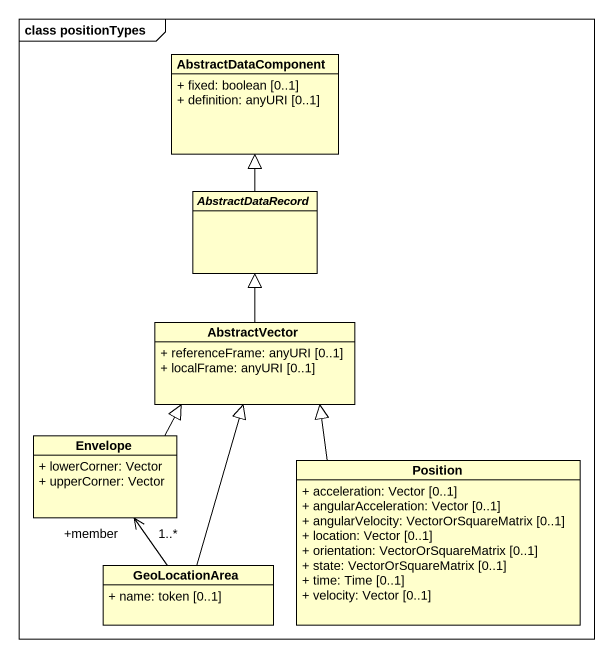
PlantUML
@startuml
mainframe class positionTypes
hide circle
hide empty members
skinparam classAttributeIconSize 0
class AbstractDataComponent {
  + fixed: boolean [0..1]
  + definition: anyURI [0..1]
}
abstract class AbstractDataRecord
class AbstractVector {
  + referenceFrame: anyURI [0..1]
  + localFrame: anyURI [0..1]
}
class Envelope {
  + lowerCorner: Vector
  + upperCorner: Vector
}
class Position {
  + acceleration: Vector [0..1]
  + angularAcceleration: Vector [0..1]
  + angularVelocity: VectorOrSquareMatrix [0..1]
  + location: Vector [0..1]
  + orientation: VectorOrSquareMatrix [0..1]
  + state: VectorOrSquareMatrix [0..1]
  + time: Time [0..1]
  + velocity: Vector [0..1]
}
class GeoLocationArea {
  + name: token [0..1]
}
AbstractDataRecord -up-|> AbstractDataComponent
AbstractVector -up-|> AbstractDataRecord
Envelope -up-|> AbstractVector
Position -up-|> AbstractVector
GeoLocationArea -up-|> AbstractVector
GeoLocationArea -up-> "+member\n1..*" Envelope
@enduml
